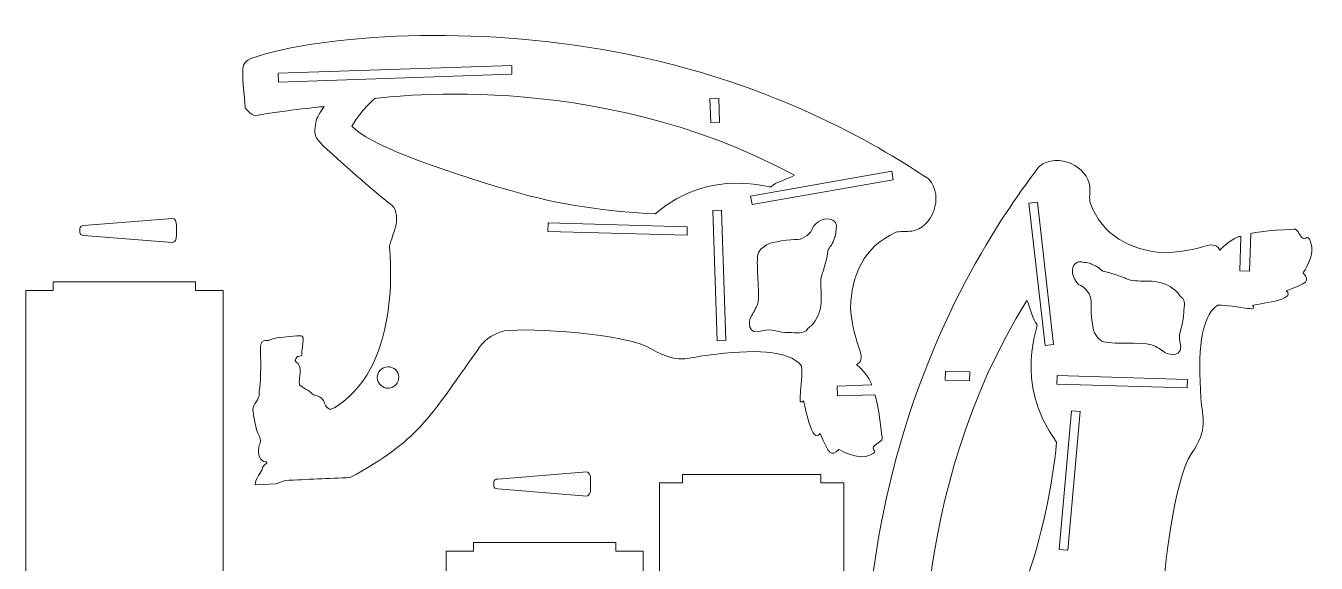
# Model space of a CAD drawing. Header units: centimetres. Extents: x -515 to 516, y -135 to 137.
# Drawn here: x 244.9 to 515.7, y 24.3 to 137 of the extents above; entities that cross this region are included whole.
import ezdxf

# ---------------------------------------------------------------- set-up
doc = ezdxf.new("R2010")
doc.units = ezdxf.units.CM
doc.header["$MEASUREMENT"] = 0
doc.layers.add('layer 1', color=7, linetype='Continuous')

msp = doc.modelspace()

# ---------------------------------------------------------------- linework, layer by layer
at = {"layer": 'layer 1', "color": 250, "lineweight": 9}
for points, knots in [([(293.03228, 40.75324), (293.03228, 40.75324), (297.40691, 40.90662), (297.40691, 40.90662), (297.40691, 40.90662), (297.40691, 40.90662), (299.31475, 41.66069), (299.31475, 41.66069), (299.31475, 41.66069), (303.86447, 41.85873), (308.4142, 42.05675), (312.9639, 42.2548), (312.9639, 42.2548), (327.24872, 50.08062), (329.29053, 54.39258), (339.57809, 68.81951), (339.57809, 68.81951), (340.77503, 70.85338), (342.58443, 72.35861), (345.37488, 73.01721), (345.37488, 73.01721), (350.73523, 73.74859), (370.79769, 72.48584), (376.29166, 69.21761), (376.29166, 69.21761), (381.78561, 65.94939), (383.67037, 67.39308), (388.06987, 67.95425), (388.06987, 67.95425), (397.53197, 69.16116), (404.85059, 69.14477), (407.7276, 65.70234), (407.7276, 65.70234), (407.99024, 61.625), (406.61178, 56.86929), (408.09516, 58.35137), (408.09516, 58.35137), (408.40363, 57.69299), (409.89212, 48.82347), (411.6154, 51.49382), (411.6154, 51.49382), (413.51734, 47.10197), (413.86479, 46.52706), (415.5358, 48.16551), (415.5358, 48.16551), (415.5358, 48.16551), (419.60562, 45.66359), (422.19728, 46.9908), (422.19728, 46.9908), (423.98175, 47.90468), (422.3809, 47.86835), (422.8356, 48.68127), (422.8356, 48.68127), (423.14012, 49.22573), (424.45801, 49.89765), (424.65783, 50.31351), (424.65783, 50.31351), (424.6681, 50.33495), (423.81861, 57.94803), (423.1198, 59.63407), (423.1198, 59.63407), (423.1198, 59.63407), (415.22143, 59.3946), (415.22143, 59.3946), (415.22143, 59.3946), (415.22143, 59.3946), (415.16765, 61.42788), (415.16765, 61.42788), (415.16765, 61.42788), (415.16765, 61.42788), (422.38083, 61.70369), (422.38083, 61.70369), (422.38083, 61.70369), (422.62932, 61.70335), (421.61228, 63.90461), (419.28495, 65.9363), (419.28495, 65.9363), (419.32367, 65.96147), (419.36109, 65.98665), (419.39718, 66.01183), (419.39718, 66.01183), (421.70304, 67.62101), (418.67072, 69.34138), (417.95554, 77.86481), (417.95554, 77.86481), (418.21825, 84.58844), (420.65844, 90.71118), (427.52611, 93.711), (427.52611, 93.711), (428.31757, 93.96741), (429.77947, 93.82147), (430.87056, 93.97658), (430.87056, 93.97658), (434.95989, 94.5579), (437.79993, 101.04111), (434.44965, 104.87341), (434.44965, 104.87341), (434.35259, 104.98442), (434.19824, 105.03617), (434.06689, 105.12127), (434.06689, 105.12127), (425.96518, 110.37211), (403.52615, 125.05847), (368.19514, 131.65992), (368.19514, 131.65992), (339.44483, 137.03178), (307.62312, 135.47295), (292.10231, 130.19374), (292.10231, 130.19374), (290.18702, 129.15475), (290.50719, 128.34552), (290.40157, 127.37548), (290.40157, 127.37548), (290.29589, 126.40546), (290.93084, 119.79925), (290.93084, 119.79925), (290.93084, 119.79925), (290.93084, 119.79925), (292.37908, 117.77657), (293.60652, 118.23181), (293.60652, 118.23181), (294.83396, 118.68703), (306.13799, 120.03096), (307.47437, 120.0756), (307.47437, 120.0756), (306.79861, 119.11998), (305.77441, 117.56611), (305.79486, 116.95363), (305.79486, 116.95363), (305.81533, 116.34112), (304.9589, 114.22195), (306.27443, 112.97601), (306.27443, 112.97601), (307.75022, 111.09967), (320.59991, 100.02702), (321.76795, 99.35537), (321.76795, 99.35537), (322.93714, 98.35131), (322.66045, 96.00015), (322.62153, 95.49714), (322.62153, 95.49714), (322.58258, 94.99417), (321.25951, 91.21516), (321.21686, 90.82355), (321.21686, 90.82355), (321.17422, 90.43189), (324.12552, 66.39933), (310.27081, 57.29625), (310.27081, 57.29625), (308.70976, 56.17595), (308.27873, 56.628), (307.82463, 57.33056), (307.82463, 57.33056), (307.37049, 58.03311), (307.5686, 58.77824), (306.05581, 59.41722), (306.05581, 59.41722), (304.84779, 59.52805), (304.89911, 60.03146), (304.53427, 60.25444), (304.53427, 60.25444), (304.16942, 60.47744), (302.29741, 61.65655), (302.29741, 61.65655), (302.29741, 61.65655), (302.29741, 61.65655), (302.25399, 62.47595), (302.25399, 62.47595), (302.25399, 62.47595), (302.25399, 62.47595), (302.99113, 65.92005), (301.63429, 66.48788), (301.63429, 66.48788), (301.0733, 66.86703), (301.86823, 67.59912), (301.92207, 67.65667), (301.92207, 67.65667), (301.97587, 67.71422), (302.84772, 67.58373), (302.82913, 68.14055), (302.82913, 68.14055), (302.81053, 68.69738), (302.81428, 68.58601), (302.8513, 69.14466), (302.8513, 69.14466), (302.88842, 69.70334), (303.17413, 71.16222), (303.05161, 71.49258), (303.05161, 71.49258), (302.9291, 71.82291), (303.03112, 72.10506), (302.19778, 72.02147), (302.19778, 72.02147), (301.36441, 71.9379), (296.69276, 71.6146), (296.09516, 71.14869), (296.09516, 71.14869), (295.49756, 70.68278), (293.95513, 71.80185), (294.10753, 68.90828), (294.10753, 68.90828), (294.25992, 66.01473), (294.12852, 61.60664), (293.93369, 60.76395), (293.93369, 60.76395), (293.73886, 59.9213), (294.02842, 59.59654), (293.50505, 58.57565), (293.50505, 58.57565), (292.98178, 57.55482), (292.37298, 57.42297), (292.58653, 56.03654), (292.58653, 56.03654), (292.8001, 54.65005), (293.03054, 52.60383), (293.74705, 51.17843), (293.74705, 51.17843), (294.46359, 49.75302), (294.02173, 49.78546), (293.78425, 48.55118), (293.78425, 48.55118), (293.54676, 47.31692), (293.92453, 45.50884), (295.30813, 45.52333), (295.30813, 45.52333), (295.8536, 45.16419), (294.71417, 45.12764), (294.52306, 44.1736), (294.52306, 44.1736), (294.33196, 43.21956), (293.06051, 42.29602), (293.03228, 40.75324)], [0, 0, 0, 0, 0.016949153, 0.016949153, 0.016949153, 0.016949153, 0.033898305, 0.033898305, 0.033898305, 0.033898305, 0.050847458, 0.050847458, 0.050847458, 0.050847458, 0.06779661, 0.06779661, 0.06779661, 0.06779661, 0.084745763, 0.084745763, 0.084745763, 0.084745763, 0.101694915, 0.101694915, 0.101694915, 0.101694915, 0.118644068, 0.118644068, 0.118644068, 0.118644068, 0.13559322, 0.13559322, 0.13559322, 0.13559322, 0.152542373, 0.152542373, 0.152542373, 0.152542373, 0.169491525, 0.169491525, 0.169491525, 0.169491525, 0.186440678, 0.186440678, 0.186440678, 0.186440678, 0.203389831, 0.203389831, 0.203389831, 0.203389831, 0.220338983, 0.220338983, 0.220338983, 0.220338983, 0.237288136, 0.237288136, 0.237288136, 0.237288136, 0.254237288, 0.254237288, 0.254237288, 0.254237288, 0.271186441, 0.271186441, 0.271186441, 0.271186441, 0.288135593, 0.288135593, 0.288135593, 0.288135593, 0.305084746, 0.305084746, 0.305084746, 0.305084746, 0.322033898, 0.322033898, 0.322033898, 0.322033898, 0.338983051, 0.338983051, 0.338983051, 0.338983051, 0.355932203, 0.355932203, 0.355932203, 0.355932203, 0.372881356, 0.372881356, 0.372881356, 0.372881356, 0.389830508, 0.389830508, 0.389830508, 0.389830508, 0.406779661, 0.406779661, 0.406779661, 0.406779661, 0.423728814, 0.423728814, 0.423728814, 0.423728814, 0.440677966, 0.440677966, 0.440677966, 0.440677966, 0.457627119, 0.457627119, 0.457627119, 0.457627119, 0.474576271, 0.474576271, 0.474576271, 0.474576271, 0.491525424, 0.491525424, 0.491525424, 0.491525424, 0.508474576, 0.508474576, 0.508474576, 0.508474576, 0.525423729, 0.525423729, 0.525423729, 0.525423729, 0.542372881, 0.542372881, 0.542372881, 0.542372881, 0.559322034, 0.559322034, 0.559322034, 0.559322034, 0.576271186, 0.576271186, 0.576271186, 0.576271186, 0.593220339, 0.593220339, 0.593220339, 0.593220339, 0.610169492, 0.610169492, 0.610169492, 0.610169492, 0.627118644, 0.627118644, 0.627118644, 0.627118644, 0.644067797, 0.644067797, 0.644067797, 0.644067797, 0.661016949, 0.661016949, 0.661016949, 0.661016949, 0.677966102, 0.677966102, 0.677966102, 0.677966102, 0.694915254, 0.694915254, 0.694915254, 0.694915254, 0.711864407, 0.711864407, 0.711864407, 0.711864407, 0.728813559, 0.728813559, 0.728813559, 0.728813559, 0.745762712, 0.745762712, 0.745762712, 0.745762712, 0.762711864, 0.762711864, 0.762711864, 0.762711864, 0.779661017, 0.779661017, 0.779661017, 0.779661017, 0.796610169, 0.796610169, 0.796610169, 0.796610169, 0.813559322, 0.813559322, 0.813559322, 0.813559322, 0.830508475, 0.830508475, 0.830508475, 0.830508475, 0.847457627, 0.847457627, 0.847457627, 0.847457627, 0.86440678, 0.86440678, 0.86440678, 0.86440678, 0.881355932, 0.881355932, 0.881355932, 0.881355932, 0.898305085, 0.898305085, 0.898305085, 0.898305085, 0.915254237, 0.915254237, 0.915254237, 0.915254237, 0.93220339, 0.93220339, 0.93220339, 0.93220339, 0.949152542, 0.949152542, 0.949152542, 0.949152542, 0.966101695, 0.966101695, 0.966101695, 0.966101695, 1, 1, 1, 1]), ([(297.91403, 125.22834), (297.91403, 125.22834), (346.916, 126.87847), (346.916, 126.87847), (346.916, 126.87847), (346.916, 126.87847), (346.85362, 128.73141), (346.85362, 128.73141), (346.85362, 128.73141), (346.85362, 128.73141), (297.85162, 127.08127), (297.85162, 127.08127), (297.85162, 127.08127), (297.85162, 127.08127), (297.91403, 125.22834), (297.91403, 125.22834)], [0, 0, 0, 0, 0.2, 0.2, 0.2, 0.2, 0.4, 0.4, 0.4, 0.4, 0.6, 0.6, 0.6, 0.6, 1, 1, 1, 1]), ([(318.12324, 121.75124), (318.12324, 121.75124), (364.11596, 128.63122), (406.19377, 105.66498), (406.19377, 105.66498), (405.13585, 105.01464), (401.97091, 104.10777), (401.39551, 103.31429), (401.39551, 103.31429), (401.66335, 102.59209), (388.92703, 107.77318), (376.94137, 97.61364), (376.94137, 97.61364), (367.62567, 97.93231), (356.76604, 99.45826), (346.63846, 102.45033), (346.63846, 102.45033), (330.45531, 107.23136), (316.54982, 112.26754), (313.3196, 115.98521), (313.3196, 115.98521), (315.43287, 119.60685), (318.12324, 121.75124), (318.12324, 121.75124)], [0, 0, 0, 0, 0.142857143, 0.142857143, 0.142857143, 0.142857143, 0.285714286, 0.285714286, 0.285714286, 0.285714286, 0.428571429, 0.428571429, 0.428571429, 0.428571429, 0.571428571, 0.571428571, 0.571428571, 0.571428571, 0.714285714, 0.714285714, 0.714285714, 0.714285714, 1, 1, 1, 1]), ([(388.47594, 121.76438), (388.47594, 121.76438), (388.64749, 116.66595), (388.64749, 116.66595), (388.64749, 116.66595), (388.64749, 116.66595), (390.50043, 116.72836), (390.50043, 116.72836), (390.50043, 116.72836), (390.50043, 116.72836), (390.32887, 121.82677), (390.32887, 121.82677), (390.32887, 121.82677), (390.32887, 121.82677), (388.47594, 121.76438), (388.47594, 121.76438)], [0, 0, 0, 0, 0.2, 0.2, 0.2, 0.2, 0.4, 0.4, 0.4, 0.4, 0.6, 0.6, 0.6, 0.6, 1, 1, 1, 1]), ([(512.82251, -37.57197), (512.82251, -37.57197), (512.93962, -33.19623), (512.93962, -33.19623), (512.93962, -33.19623), (512.93962, -33.19623), (512.3048, -31.24546), (512.3048, -31.24546), (512.3048, -31.24546), (512.38814, -26.6922), (512.47149, -22.13892), (512.55482, -17.58566), (512.55482, -17.58566), (505.62618, -2.84479), (501.44858, -0.54056), (487.68456, 10.61838), (487.68456, 10.61838), (485.72848, 11.93866), (484.33787, 13.83755), (483.85288, 16.66337), (483.85288, 16.66337), (483.45396, 22.05864), (485.95339, 42.00482), (489.55469, 47.28647), (489.55469, 47.28647), (493.156, 52.56806), (491.83145, 54.5384), (491.54307, 58.96415), (491.54307, 58.96415), (490.92285, 68.48273), (491.39123, 75.78635), (495.00478, 78.44528), (495.00478, 78.44528), (499.09056, 78.45559), (503.75204, 76.78604), (502.36442, 78.35812), (502.36442, 78.35812), (503.04059, 78.62535), (511.98512, 79.56318), (509.42629, 81.44811), (509.42629, 81.44811), (513.92723, 83.07516), (514.52249, 83.38646), (512.99038, 85.15548), (512.99038, 85.15548), (512.99038, 85.15548), (515.73889, 89.06301), (514.57427, 91.73167), (514.57427, 91.73167), (513.77234, 93.56916), (513.70973, 91.96914), (512.92644, 92.47318), (512.92644, 92.47318), (512.40183, 92.81073), (511.81259, 94.16763), (511.40985, 94.39273), (511.40985, 94.39273), (511.38912, 94.40433), (503.73809, 94.02665), (502.01211, 93.4333), (502.01211, 93.4333), (502.01211, 93.4333), (501.76331, 85.53522), (501.76331, 85.53522), (501.76331, 85.53522), (501.76331, 85.53522), (499.73059, 85.60713), (499.73059, 85.60713), (499.73059, 85.60713), (499.73059, 85.60713), (499.9008, 92.82357), (499.9008, 92.82357), (499.9008, 92.82357), (499.91648, 93.07157), (497.65663, 92.19242), (495.48506, 89.99501), (495.48506, 89.99501), (495.46234, 90.03521), (495.43952, 90.07412), (495.41662, 90.11169), (495.41662, 90.11169), (493.95291, 92.51253), (492.04855, 89.59226), (483.49722, 89.40486), (483.49722, 89.40486), (476.80264, 90.08233), (470.84232, 92.896), (468.27237, 99.93585), (468.27237, 99.93585), (468.06533, 100.74162), (468.30129, 102.19172), (468.21387, 103.2903), (468.21387, 103.2903), (467.88621, 107.40774), (461.59078, 110.64276), (457.55887, 107.53556), (457.55887, 107.53556), (457.44209, 107.44554), (457.38091, 107.29468), (457.28785, 107.16885), (457.28785, 107.16885), (451.54668, 99.4069), (435.50248, 77.91777), (426.73153, 43.0619), (426.73153, 43.0619), (419.59426, 14.69828), (419.18476, -17.15897), (423.49531, -32.9762), (423.49531, -32.9762), (424.41403, -34.952), (425.24149, -34.68242), (426.20314, -34.84776), (426.20314, -34.84776), (427.16479, -35.01313), (433.79761, -34.78741), (433.79761, -34.78741), (433.79761, -34.78741), (433.79761, -34.78741), (435.90586, -33.46686), (435.52731, -32.21363), (435.52731, -32.21363), (435.14877, -30.96043), (434.50555, -19.59498), (434.54353, -18.25841), (434.54353, -18.25841), (435.45559, -18.99189), (436.94324, -20.11009), (437.55582, -20.12751), (437.55582, -20.12751), (438.16843, -20.14492), (440.23065, -21.1306), (441.55547, -19.89452), (441.55547, -19.89452), (443.51936, -18.53744), (455.36449, -6.39614), (456.10699, -5.2718), (456.10699, -5.2718), (457.18134, -4.16687), (459.51094, -4.58824), (460.01058, -4.65815), (460.01058, -4.65815), (460.51021, -4.7281), (464.20026, -6.28204), (464.5885, -6.34878), (464.5885, -6.34878), (464.97676, -6.41554), (489.14574, -4.95416), (497.37576, -19.34464), (497.37576, -19.34464), (498.39751, -20.97189), (497.91968, -21.37417), (497.19043, -21.78401), (497.19043, -21.78401), (496.46116, -22.19391), (495.72969, -21.95015), (494.9985, -23.42059), (494.9985, -23.42059), (494.8133, -24.61946), (494.31401, -24.53715), (494.06891, -24.88752), (494.06891, -24.88752), (493.82382, -25.23789), (492.53133, -27.03352), (492.53133, -27.03352), (492.53133, -27.03352), (492.53133, -27.03352), (491.71082, -27.02624), (491.71082, -27.02624), (491.71082, -27.02624), (491.71082, -27.02624), (488.31881, -26.07781), (487.66827, -27.39697), (487.66827, -27.39697), (487.2552, -27.93348), (486.57358, -27.09486), (486.51947, -27.03755), (486.51947, -27.03755), (486.46536, -26.98031), (486.64945, -26.11818), (486.09255, -26.10234), (486.09255, -26.10234), (485.53563, -26.08652), (485.64703, -26.08967), (485.09173, -26.01819), (485.09173, -26.01819), (484.53639, -25.94666), (483.09794, -25.57139), (482.76066, -25.67327), (482.76066, -25.67327), (482.42337, -25.77514), (482.14808, -25.65589), (482.18003, -26.49281), (482.18003, -26.49281), (482.21198, -27.32974), (482.24615, -32.01242), (482.67426, -32.63767), (482.67426, -32.63767), (483.10235, -33.26292), (481.89016, -34.73328), (484.78762, -34.75989), (484.78762, -34.75989), (487.68506, -34.78649), (492.07663, -35.18989), (492.90567, -35.4364), (492.90567, -35.4364), (493.73468, -35.68291), (494.0767, -35.41395), (495.06332, -35.99937), (495.06332, -35.99937), (496.0499, -36.58469), (496.14387, -37.20047), (497.54087, -37.07296), (497.54087, -37.07296), (498.93789, -36.94541), (500.99444, -36.8418), (502.46137, -36.2147), (502.46137, -36.2147), (503.9283, -35.58755), (503.86865, -36.02657), (505.0859, -36.33984), (505.0859, -36.33984), (506.30313, -36.65309), (508.1311, -36.38772), (508.20207, -35.00586), (508.20207, -35.00586), (508.59422, -34.48361), (508.56035, -35.62311), (509.50074, -35.87279), (509.50074, -35.87279), (510.44117, -36.12245), (511.28441, -37.44851), (512.82251, -37.57197)], [0, 0, 0, 0, 0.016949153, 0.016949153, 0.016949153, 0.016949153, 0.033898305, 0.033898305, 0.033898305, 0.033898305, 0.050847458, 0.050847458, 0.050847458, 0.050847458, 0.06779661, 0.06779661, 0.06779661, 0.06779661, 0.084745763, 0.084745763, 0.084745763, 0.084745763, 0.101694915, 0.101694915, 0.101694915, 0.101694915, 0.118644068, 0.118644068, 0.118644068, 0.118644068, 0.13559322, 0.13559322, 0.13559322, 0.13559322, 0.152542373, 0.152542373, 0.152542373, 0.152542373, 0.169491525, 0.169491525, 0.169491525, 0.169491525, 0.186440678, 0.186440678, 0.186440678, 0.186440678, 0.203389831, 0.203389831, 0.203389831, 0.203389831, 0.220338983, 0.220338983, 0.220338983, 0.220338983, 0.237288136, 0.237288136, 0.237288136, 0.237288136, 0.254237288, 0.254237288, 0.254237288, 0.254237288, 0.271186441, 0.271186441, 0.271186441, 0.271186441, 0.288135593, 0.288135593, 0.288135593, 0.288135593, 0.305084746, 0.305084746, 0.305084746, 0.305084746, 0.322033898, 0.322033898, 0.322033898, 0.322033898, 0.338983051, 0.338983051, 0.338983051, 0.338983051, 0.355932203, 0.355932203, 0.355932203, 0.355932203, 0.372881356, 0.372881356, 0.372881356, 0.372881356, 0.389830508, 0.389830508, 0.389830508, 0.389830508, 0.406779661, 0.406779661, 0.406779661, 0.406779661, 0.423728814, 0.423728814, 0.423728814, 0.423728814, 0.440677966, 0.440677966, 0.440677966, 0.440677966, 0.457627119, 0.457627119, 0.457627119, 0.457627119, 0.474576271, 0.474576271, 0.474576271, 0.474576271, 0.491525424, 0.491525424, 0.491525424, 0.491525424, 0.508474576, 0.508474576, 0.508474576, 0.508474576, 0.525423729, 0.525423729, 0.525423729, 0.525423729, 0.542372881, 0.542372881, 0.542372881, 0.542372881, 0.559322034, 0.559322034, 0.559322034, 0.559322034, 0.576271186, 0.576271186, 0.576271186, 0.576271186, 0.593220339, 0.593220339, 0.593220339, 0.593220339, 0.610169492, 0.610169492, 0.610169492, 0.610169492, 0.627118644, 0.627118644, 0.627118644, 0.627118644, 0.644067797, 0.644067797, 0.644067797, 0.644067797, 0.661016949, 0.661016949, 0.661016949, 0.661016949, 0.677966102, 0.677966102, 0.677966102, 0.677966102, 0.694915254, 0.694915254, 0.694915254, 0.694915254, 0.711864407, 0.711864407, 0.711864407, 0.711864407, 0.728813559, 0.728813559, 0.728813559, 0.728813559, 0.745762712, 0.745762712, 0.745762712, 0.745762712, 0.762711864, 0.762711864, 0.762711864, 0.762711864, 0.779661017, 0.779661017, 0.779661017, 0.779661017, 0.796610169, 0.796610169, 0.796610169, 0.796610169, 0.813559322, 0.813559322, 0.813559322, 0.813559322, 0.830508475, 0.830508475, 0.830508475, 0.830508475, 0.847457627, 0.847457627, 0.847457627, 0.847457627, 0.86440678, 0.86440678, 0.86440678, 0.86440678, 0.881355932, 0.881355932, 0.881355932, 0.881355932, 0.898305085, 0.898305085, 0.898305085, 0.898305085, 0.915254237, 0.915254237, 0.915254237, 0.915254237, 0.93220339, 0.93220339, 0.93220339, 0.93220339, 0.949152542, 0.949152542, 0.949152542, 0.949152542, 0.966101695, 0.966101695, 0.966101695, 0.966101695, 1, 1, 1, 1]), ([(397.01132, 101.28214), (397.01132, 101.28214), (397.32501, 99.50974), (397.32501, 99.50974), (397.32501, 99.50974), (397.32501, 99.50974), (426.95421, 104.75361), (426.95421, 104.75361), (426.95421, 104.75361), (426.95421, 104.75361), (426.64049, 106.52605), (426.64049, 106.52605), (426.64049, 106.52605), (426.64049, 106.52605), (397.01132, 101.28214), (397.01132, 101.28214)], [0, 0, 0, 0, 0.2, 0.2, 0.2, 0.2, 0.4, 0.4, 0.4, 0.4, 0.6, 0.6, 0.6, 0.6, 1, 1, 1, 1]), ([(389.10727, 98.31918), (389.10727, 98.31918), (390.90622, 98.37975), (390.90622, 98.37975), (390.90622, 98.37975), (390.90622, 98.37975), (391.7769, 71.02332), (391.7769, 71.02332), (391.7769, 71.02332), (391.7769, 71.02332), (389.97795, 70.96273), (389.97795, 70.96273), (389.97795, 70.96273), (389.97795, 70.96273), (389.10727, 98.31918), (389.10727, 98.31918)], [0, 0, 0, 0, 0.2, 0.2, 0.2, 0.2, 0.4, 0.4, 0.4, 0.4, 0.6, 0.6, 0.6, 0.6, 1, 1, 1, 1]), ([(458.83104, 69.94692), (458.83104, 69.94692), (460.61945, 70.15053), (460.61945, 70.15053), (460.61945, 70.15053), (460.61945, 70.15053), (457.21552, 100.04704), (457.21552, 100.04704), (457.21552, 100.04704), (457.21552, 100.04704), (455.4271, 99.84339), (455.4271, 99.84339), (455.4271, 99.84339), (455.4271, 99.84339), (458.83104, 69.94692), (458.83104, 69.94692)], [0, 0, 0, 0, 0.2, 0.2, 0.2, 0.2, 0.4, 0.4, 0.4, 0.4, 0.6, 0.6, 0.6, 0.6, 1, 1, 1, 1]), ([(256.99569, 95.12469), (256.99569, 95.12469), (275.68068, 96.62497), (275.68068, 96.62497), (275.68068, 96.62497), (276.13338, 96.62497), (276.50393, 95.92939), (276.50393, 95.07922), (276.50393, 95.07922), (276.50393, 95.07922), (276.50393, 93.10116), (276.50393, 93.10116), (276.50393, 93.10116), (276.50393, 92.25099), (276.13338, 91.55541), (275.68068, 91.55541), (275.68068, 91.55541), (275.68068, 91.55541), (256.99569, 93.0557), (256.99569, 93.0557), (256.99569, 93.0557), (256.54299, 93.0557), (256.17244, 93.33957), (256.17244, 93.68654), (256.17244, 93.68654), (256.17244, 93.68654), (256.17244, 94.49384), (256.17244, 94.49384), (256.17244, 94.49384), (256.17244, 94.84081), (256.54299, 95.12469), (256.99569, 95.12469)], [0, 0, 0, 0, 0.111111111, 0.111111111, 0.111111111, 0.111111111, 0.222222222, 0.222222222, 0.222222222, 0.222222222, 0.333333333, 0.333333333, 0.333333333, 0.333333333, 0.444444444, 0.444444444, 0.444444444, 0.444444444, 0.555555556, 0.555555556, 0.555555556, 0.555555556, 0.666666667, 0.666666667, 0.666666667, 0.666666667, 0.777777778, 0.777777778, 0.777777778, 0.777777778, 1, 1, 1, 1]), ([(354.48959, 95.6964), (354.48959, 95.6964), (354.43936, 93.89712), (354.43936, 93.89712), (354.43936, 93.89712), (354.43936, 93.89712), (383.65991, 93.08153), (383.65991, 93.08153), (383.65991, 93.08153), (383.65991, 93.08153), (383.71013, 94.88082), (383.71013, 94.88082), (383.71013, 94.88082), (383.71013, 94.88082), (354.48959, 95.6964), (354.48959, 95.6964)], [0, 0, 0, 0, 0.2, 0.2, 0.2, 0.2, 0.4, 0.4, 0.4, 0.4, 0.6, 0.6, 0.6, 0.6, 1, 1, 1, 1]), ([(398.37525, 78.36951), (397.90255, 77.56455), (397.88086, 77.28293), (397.14137, 76.0815), (397.14137, 76.0815), (396.58427, 75.17635), (396.13612, 71.91894), (399.66846, 73.07539), (399.66846, 73.07539), (401.29645, 73.60844), (402.99619, 72.60608), (405.1156, 72.67687), (405.1156, 72.67687), (406.56698, 72.72536), (408.19429, 72.18176), (408.97572, 73.44425), (408.97572, 73.44425), (409.28253, 73.93998), (409.98325, 73.97282), (410.91328, 75.73791), (410.91328, 75.73791), (412.84938, 79.41229), (411.00425, 82.75961), (412.12068, 85.21646), (412.12068, 85.21646), (412.27586, 85.5579), (413.23701, 89.05003), (413.22169, 89.50907), (413.22169, 89.50907), (413.18943, 90.47387), (414.22292, 90.97353), (414.46905, 92.12569), (414.46905, 92.12569), (414.62367, 92.84931), (414.82587, 92.38329), (414.90787, 93.91584), (414.90787, 93.91584), (414.9445, 94.60074), (415.39279, 95.47855), (414.244, 96.2836), (414.244, 96.2836), (413.09072, 97.09174), (410.36541, 95.93922), (410.03767, 94.54834), (410.03767, 94.54834), (409.84042, 93.71127), (408.12488, 92.21407), (406.90648, 92.21486), (406.90648, 92.21486), (405.59622, 92.21569), (401.35477, 91.76414), (400.31598, 91.0681), (400.31598, 91.0681), (398.42167, 89.79874), (398.51097, 89.30534), (398.41764, 87.34633), (398.41764, 87.34633), (398.35398, 86.00897), (399.05706, 79.5306), (398.37525, 78.36951)], [0, 0, 0, 0, 0.0625, 0.0625, 0.0625, 0.0625, 0.125, 0.125, 0.125, 0.125, 0.1875, 0.1875, 0.1875, 0.1875, 0.25, 0.25, 0.25, 0.25, 0.3125, 0.3125, 0.3125, 0.3125, 0.375, 0.375, 0.375, 0.375, 0.4375, 0.4375, 0.4375, 0.4375, 0.5, 0.5, 0.5, 0.5, 0.5625, 0.5625, 0.5625, 0.5625, 0.625, 0.625, 0.625, 0.625, 0.6875, 0.6875, 0.6875, 0.6875, 0.75, 0.75, 0.75, 0.75, 0.8125, 0.8125, 0.8125, 0.8125, 0.875, 0.875, 0.875, 0.875, 1, 1, 1, 1]), ([(481.78418, 69.89313), (482.55839, 69.37162), (482.83815, 69.33256), (483.99162, 68.52029), (483.99162, 68.52029), (484.86063, 67.90835), (488.08414, 67.25988), (487.14805, 70.85689), (487.14805, 70.85689), (486.71657, 72.51471), (487.82201, 74.14927), (487.88225, 76.26902), (487.88225, 76.26902), (487.92349, 77.72061), (488.56656, 79.31124), (487.35473, 80.16915), (487.35473, 80.16915), (486.8789, 80.50601), (486.88941, 81.20741), (485.18511, 82.24468), (485.18511, 82.24468), (481.63733, 84.40401), (478.18245, 82.76916), (475.79923, 84.03519), (475.79923, 84.03519), (475.46803, 84.21116), (472.04193, 85.38615), (471.58284, 85.3992), (471.58284, 85.3992), (470.61788, 85.42659), (470.183, 86.48897), (469.04822, 86.80579), (469.04822, 86.80579), (468.33555, 87.0048), (468.81318, 87.17785), (467.28859, 87.35434), (467.28859, 87.35434), (466.60728, 87.43322), (465.75883, 87.93486), (464.88437, 86.83797), (464.88437, 86.83797), (464.00653, 85.73681), (464.98854, 82.94553), (466.3565, 82.5325), (466.3565, 82.5325), (467.1798, 82.28394), (468.5682, 80.4792), (468.49215, 79.26318), (468.49215, 79.26318), (468.41041, 77.95546), (468.59914, 73.69421), (469.2297, 72.61443), (469.2297, 72.61443), (470.37963, 70.64535), (470.87762, 70.70398), (472.82711, 70.48985), (472.82711, 70.48985), (474.15801, 70.34371), (480.66742, 70.64534), (481.78418, 69.89313)], [0, 0, 0, 0, 0.0625, 0.0625, 0.0625, 0.0625, 0.125, 0.125, 0.125, 0.125, 0.1875, 0.1875, 0.1875, 0.1875, 0.25, 0.25, 0.25, 0.25, 0.3125, 0.3125, 0.3125, 0.3125, 0.375, 0.375, 0.375, 0.375, 0.4375, 0.4375, 0.4375, 0.4375, 0.5, 0.5, 0.5, 0.5, 0.5625, 0.5625, 0.5625, 0.5625, 0.625, 0.625, 0.625, 0.625, 0.6875, 0.6875, 0.6875, 0.6875, 0.75, 0.75, 0.75, 0.75, 0.8125, 0.8125, 0.8125, 0.8125, 0.875, 0.875, 0.875, 0.875, 1, 1, 1, 1]), ([(433.52878, -7.52636), (433.52878, -7.52636), (429.50251, 38.80346), (455.0237, 79.38252), (455.0237, 79.38252), (455.60746, 78.28646), (456.31713, 75.07155), (457.07354, 74.44823), (457.07354, 74.44823), (457.81091, 74.67096), (451.85311, 62.27895), (461.253, 49.68871), (461.253, 49.68871), (460.35958, 40.41048), (458.16585, 29.66582), (454.55399, 19.74236), (454.55399, 19.74236), (448.78258, 3.88541), (442.89721, -9.68249), (438.98712, -12.67695), (438.98712, -12.67695), (435.50293, -10.34404), (433.52878, -7.52636), (433.52878, -7.52636)], [0, 0, 0, 0, 0.142857143, 0.142857143, 0.142857143, 0.142857143, 0.285714286, 0.285714286, 0.285714286, 0.285714286, 0.428571429, 0.428571429, 0.428571429, 0.428571429, 0.571428571, 0.571428571, 0.571428571, 0.571428571, 0.714285714, 0.714285714, 0.714285714, 0.714285714, 1, 1, 1, 1]), ([(320.97696, 61.0086), (322.21891, 61.05042), (323.19179, 62.09112), (323.14996, 63.33303), (323.14996, 63.33303), (323.10812, 64.57498), (322.06744, 65.54788), (320.82553, 65.50605), (320.82553, 65.50605), (319.58358, 65.46423), (318.61068, 64.42353), (318.65251, 63.1816), (318.65251, 63.1816), (318.69433, 61.93965), (319.73501, 60.96677), (320.97696, 61.0086)], [0, 0, 0, 0, 0.2, 0.2, 0.2, 0.2, 0.4, 0.4, 0.4, 0.4, 0.6, 0.6, 0.6, 0.6, 1, 1, 1, 1]), ([(437.86075, 62.69283), (437.86075, 62.69283), (442.96005, 62.54917), (442.96005, 62.54917), (442.96005, 62.54917), (442.96005, 62.54917), (443.01219, 64.40243), (443.01219, 64.40243), (443.01219, 64.40243), (443.01219, 64.40243), (437.91292, 64.54609), (437.91292, 64.54609), (437.91292, 64.54609), (437.91292, 64.54609), (437.86075, 62.69283), (437.86075, 62.69283)], [0, 0, 0, 0, 0.2, 0.2, 0.2, 0.2, 0.4, 0.4, 0.4, 0.4, 0.6, 0.6, 0.6, 0.6, 1, 1, 1, 1]), ([(461.30017, 61.87494), (461.30017, 61.87494), (461.35083, 63.67422), (461.35083, 63.67422), (461.35083, 63.67422), (461.35083, 63.67422), (488.70881, 62.85366), (488.70881, 62.85366), (488.70881, 62.85366), (488.70881, 62.85366), (488.65818, 61.0544), (488.65818, 61.0544), (488.65818, 61.0544), (488.65818, 61.0544), (461.30017, 61.87494), (461.30017, 61.87494)], [0, 0, 0, 0, 0.2, 0.2, 0.2, 0.2, 0.4, 0.4, 0.4, 0.4, 0.6, 0.6, 0.6, 0.6, 1, 1, 1, 1]), ([(461.77991, 27.16139), (461.77991, 27.16139), (463.57266, 27.00013), (463.57266, 27.00013), (463.57266, 27.00013), (463.57266, 27.00013), (466.1914, 56.11451), (466.1914, 56.11451), (466.1914, 56.11451), (466.1914, 56.11451), (464.39866, 56.27576), (464.39866, 56.27576), (464.39866, 56.27576), (464.39866, 56.27576), (461.77991, 27.16139), (461.77991, 27.16139)], [0, 0, 0, 0, 0.2, 0.2, 0.2, 0.2, 0.4, 0.4, 0.4, 0.4, 0.6, 0.6, 0.6, 0.6, 1, 1, 1, 1]), ([(343.92723, 41.94304), (343.92723, 41.94304), (362.61222, 43.44332), (362.61222, 43.44332), (362.61222, 43.44332), (363.06492, 43.44332), (363.43547, 42.74775), (363.43547, 41.89757), (363.43547, 41.89757), (363.43547, 41.89757), (363.43547, 39.91952), (363.43547, 39.91952), (363.43547, 39.91952), (363.43547, 39.06934), (363.06492, 38.37377), (362.61222, 38.37377), (362.61222, 38.37377), (362.61222, 38.37377), (343.92723, 39.87405), (343.92723, 39.87405), (343.92723, 39.87405), (343.47453, 39.87405), (343.10398, 40.15793), (343.10398, 40.50489), (343.10398, 40.50489), (343.10398, 40.50489), (343.10398, 41.31219), (343.10398, 41.31219), (343.10398, 41.31219), (343.10398, 41.65916), (343.47453, 41.94304), (343.92723, 41.94304)], [0, 0, 0, 0, 0.111111111, 0.111111111, 0.111111111, 0.111111111, 0.222222222, 0.222222222, 0.222222222, 0.222222222, 0.333333333, 0.333333333, 0.333333333, 0.333333333, 0.444444444, 0.444444444, 0.444444444, 0.444444444, 0.555555556, 0.555555556, 0.555555556, 0.555555556, 0.666666667, 0.666666667, 0.666666667, 0.666666667, 0.777777778, 0.777777778, 0.777777778, 0.777777778, 1, 1, 1, 1])]:
    msp.add_open_spline(points, degree=3, knots=knots, dxfattribs=at)
at = {"layer": 'layer 1', "color": 242, "lineweight": 9}
for points in [[(244.86056, 9.5108), (244.86056, 9.5108), (244.86056, 81.5108), (244.86056, 81.5108), (244.86056, 81.5108), (244.86056, 81.5108), (250.60572, 81.5108), (250.60572, 81.5108), (250.60572, 81.5108), (250.60572, 81.5108), (250.60572, 83.31078), (250.60572, 83.31078), (250.60572, 83.31078), (250.60572, 83.31078), (280.51537, 83.31078), (280.51537, 83.31078), (280.51537, 83.31078), (280.51537, 83.31078), (280.51537, 81.5108), (280.51537, 81.5108), (280.51537, 81.5108), (280.51537, 81.5108), (286.26056, 81.5108), (286.26056, 81.5108), (286.26056, 81.5108), (286.26056, 81.5108), (286.26056, 9.5108), (286.26056, 9.5108), (286.26056, 9.5108), (286.26056, 9.5108), (280.51537, 9.5108), (280.51537, 9.5108), (280.51537, 9.5108), (280.51537, 9.5108), (280.51537, 7.71082), (280.51537, 7.71082), (280.51537, 7.71082), (280.51537, 7.71082), (250.60572, 7.71082), (250.60572, 7.71082), (250.60572, 7.71082), (250.60572, 7.71082), (250.60572, 9.5108), (250.60572, 9.5108), (250.60572, 9.5108), (250.60572, 9.5108), (244.86056, 9.5108), (244.86056, 9.5108)], [(333.0811, -45.20493), (333.0811, -45.20493), (333.0811, 26.79507), (333.0811, 26.79507), (333.0811, 26.79507), (333.0811, 26.79507), (338.82626, 26.79507), (338.82626, 26.79507), (338.82626, 26.79507), (338.82626, 26.79507), (338.82626, 28.59505), (338.82626, 28.59505), (338.82626, 28.59505), (338.82626, 28.59505), (368.73591, 28.59505), (368.73591, 28.59505), (368.73591, 28.59505), (368.73591, 28.59505), (368.73591, 26.79507), (368.73591, 26.79507), (368.73591, 26.79507), (368.73591, 26.79507), (374.4811, 26.79507), (374.4811, 26.79507), (374.4811, 26.79507), (374.4811, 26.79507), (374.4811, -45.20493), (374.4811, -45.20493), (374.4811, -45.20493), (374.4811, -45.20493), (368.73591, -45.20493), (368.73591, -45.20493), (368.73591, -45.20493), (368.73591, -45.20493), (368.73591, -47.00491), (368.73591, -47.00491), (368.73591, -47.00491), (368.73591, -47.00491), (338.82626, -47.00491), (338.82626, -47.00491), (338.82626, -47.00491), (338.82626, -47.00491), (338.82626, -45.20493), (338.82626, -45.20493), (338.82626, -45.20493), (338.82626, -45.20493), (333.0811, -45.20493), (333.0811, -45.20493)]]:
    msp.add_open_spline(points, degree=3, knots=[0, 0, 0, 0, 0.076923077, 0.076923077, 0.076923077, 0.076923077, 0.153846154, 0.153846154, 0.153846154, 0.153846154, 0.230769231, 0.230769231, 0.230769231, 0.230769231, 0.307692308, 0.307692308, 0.307692308, 0.307692308, 0.384615385, 0.384615385, 0.384615385, 0.384615385, 0.461538462, 0.461538462, 0.461538462, 0.461538462, 0.538461538, 0.538461538, 0.538461538, 0.538461538, 0.615384615, 0.615384615, 0.615384615, 0.615384615, 0.692307692, 0.692307692, 0.692307692, 0.692307692, 0.769230769, 0.769230769, 0.769230769, 0.769230769, 0.846153846, 0.846153846, 0.846153846, 0.846153846, 1, 1, 1, 1], dxfattribs=at)
at = {"layer": 'layer 1', "color": 2, "lineweight": 9}
msp.add_open_spline([(377.89687, -30.88679), (377.89687, -30.88679), (377.89687, 41.1132), (377.89687, 41.1132), (377.89687, 41.1132), (377.89687, 41.1132), (382.72089, 41.1132), (382.72089, 41.1132), (382.72089, 41.1132), (382.72089, 41.1132), (382.72089, 42.91319), (382.72089, 42.91319), (382.72089, 42.91319), (382.72089, 42.91319), (411.77283, 42.91319), (411.77283, 42.91319), (411.77283, 42.91319), (411.77283, 42.91319), (411.77283, 41.1132), (411.77283, 41.1132), (411.77283, 41.1132), (411.77283, 41.1132), (416.59687, 41.1132), (416.59687, 41.1132), (416.59687, 41.1132), (416.59687, 41.1132), (416.59687, -30.88679), (416.59687, -30.88679), (416.59687, -30.88679), (416.59687, -30.88679), (411.77283, -30.88679), (411.77283, -30.88679), (411.77283, -30.88679), (411.77283, -30.88679), (411.77283, -32.68677), (411.77283, -32.68677), (411.77283, -32.68677), (411.77283, -32.68677), (382.72089, -32.68677), (382.72089, -32.68677), (382.72089, -32.68677), (382.72089, -32.68677), (382.72089, -30.88679), (382.72089, -30.88679), (382.72089, -30.88679), (382.72089, -30.88679), (377.89687, -30.88679), (377.89687, -30.88679)], degree=3, knots=[0, 0, 0, 0, 0.076923077, 0.076923077, 0.076923077, 0.076923077, 0.153846154, 0.153846154, 0.153846154, 0.153846154, 0.230769231, 0.230769231, 0.230769231, 0.230769231, 0.307692308, 0.307692308, 0.307692308, 0.307692308, 0.384615385, 0.384615385, 0.384615385, 0.384615385, 0.461538462, 0.461538462, 0.461538462, 0.461538462, 0.538461538, 0.538461538, 0.538461538, 0.538461538, 0.615384615, 0.615384615, 0.615384615, 0.615384615, 0.692307692, 0.692307692, 0.692307692, 0.692307692, 0.769230769, 0.769230769, 0.769230769, 0.769230769, 0.846153846, 0.846153846, 0.846153846, 0.846153846, 1, 1, 1, 1], dxfattribs=at)

doc.saveas('drawing.dxf')
